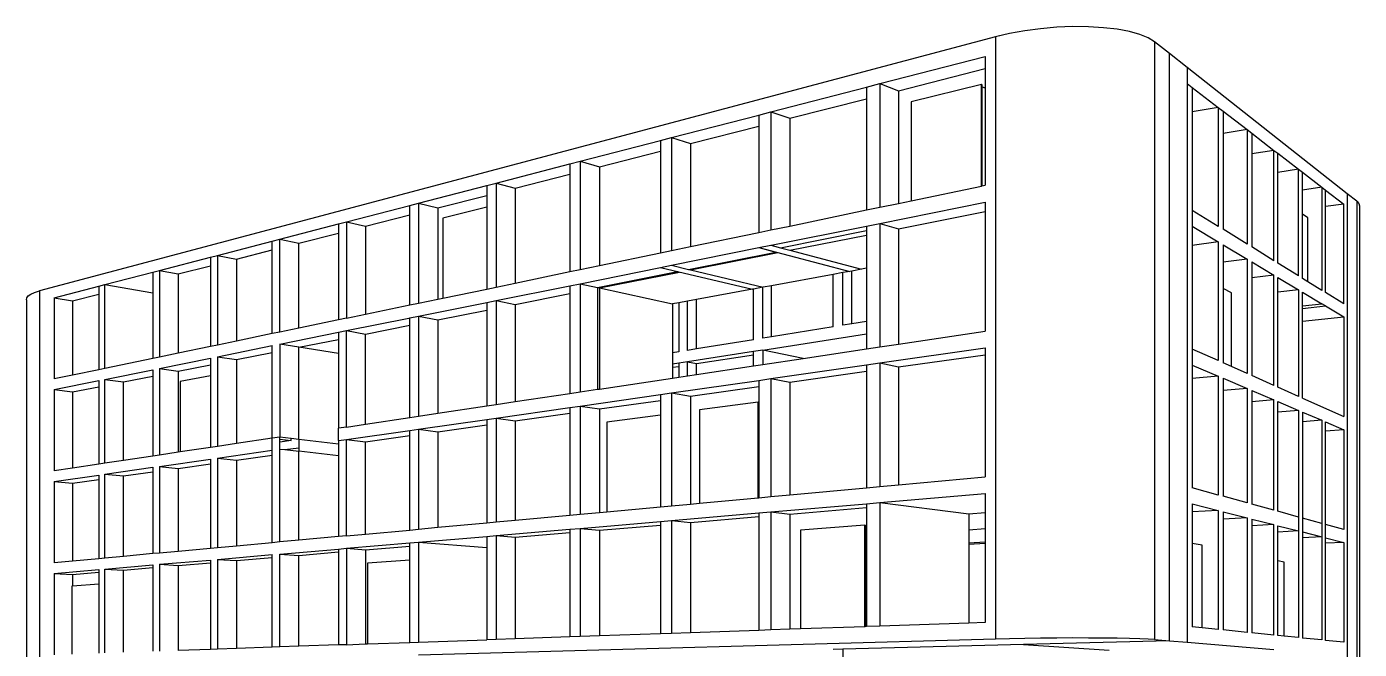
# Model space of a CAD drawing. Extents: x -10531 to 16009, y -6447 to 5372.
# Drawn here: x -4205 to 6276, y 474 to 5372 of the extents above; entities that cross this region are included whole.
import ezdxf

# ---------------------------------------------------------------- set-up
doc = ezdxf.new("R2010")
doc.units = 0
doc.layers.get('0').update_dxf_attribs({"linetype": 'CONTINUOUS'})

msp = doc.modelspace()

# ---------------------------------------------------------------- linework, layer by layer
for p, q in [((3769, 5356), (3644, 5340)), ((3896, 5367), (3769, 5356)), ((4023, 5372), (3896, 5367)), ((4146, 5371), (4023, 5372)), ((4263, 5364), (4146, 5371)), ((4371, 5352), (4263, 5364)), ((4467, 5334), (4371, 5352)), ((3414, 5292), (-4105, 3293)), ((3525, 5318), (3414, 5292)), ((3414, 5292), (3414, 555)), ((3449, 5300), (3447, 5301)), ((3644, 5340), (3525, 5318)), ((4549, 5311), (4467, 5334)), ((4616, 5284), (4549, 5311)), ((4666, 5253), (4616, 5284)), ((4782, 5161), (4666, 5253)), ((4666, 5253), (4666, 551)), ((2505, 4924), (3333, 5138)), ((3333, 5138), (3333, 5042)), ((4921, 5051), (4782, 5161)), ((4782, 541), (4782, 5161)), ((2651, 4868), (3333, 5042)), ((3333, 5042), (3333, 4894)), ((6180, 4058), (4921, 5051)), ((4921, 5051), (4921, 4925)), ((1648, 4702), (2401, 4897)), ((2401, 4897), (2505, 4924)), ((2401, 4897), (2401, 4805)), ((2505, 4924), (2505, 3952)), ((2505, 4924), (2651, 4868)), ((2651, 4868), (2651, 3982)), ((3305, 4918), (2750, 4782)), ((3305, 4118), (3305, 4918)), ((3308, 4916), (3305, 4918)), ((3308, 4916), (3308, 4900)), ((3308, 4900), (3308, 4119)), ((3326, 4892), (3308, 4900)), ((3333, 4894), (3326, 4892)), ((3333, 4890), (3326, 4892)), ((3333, 4894), (3333, 4890)), ((3333, 4890), (3333, 4124)), ((4921, 4925), (4962, 4893)), ((4921, 4925), (4921, 530)), ((4962, 4893), (5166, 4736)), ((4962, 4893), (4962, 4701)), ((1797, 4651), (2401, 4805)), ((2401, 4805), (2401, 3930)), ((2750, 4782), (2750, 4003)), ((5166, 4736), (4962, 4701)), ((5166, 4736), (5204, 4707)), ((5166, 4736), (5166, 3801)), ((866, 4499), (1553, 4677)), ((1553, 4677), (1648, 4702)), ((1553, 4677), (1553, 4589)), ((1648, 4702), (1648, 3773)), ((1648, 4702), (1797, 4651)), ((1797, 4651), (1797, 3804)), ((4962, 4701), (4962, 3927)), ((5204, 4707), (5394, 4562)), ((5204, 4707), (5204, 4531)), ((1016, 4452), (1553, 4589)), ((1553, 4589), (1553, 3754)), ((5394, 4562), (5204, 4531)), ((5204, 4531), (5204, 3778)), ((5394, 4562), (5429, 4534)), ((5394, 4562), (5394, 3661)), ((5429, 4534), (5604, 4399)), ((5429, 4534), (5429, 4372)), ((148, 4313), (779, 4476)), ((779, 4476), (866, 4499)), ((779, 4476), (779, 4392)), ((866, 4499), (866, 3611)), ((866, 4499), (1016, 4452)), ((1016, 4452), (1016, 3642)), ((68, 4292), (148, 4313)), ((148, 4313), (148, 3461)), ((148, 4313), (299, 4270)), ((299, 4270), (779, 4392)), ((779, 4392), (779, 3593)), ((5604, 4399), (5429, 4372)), ((5429, 4372), (5429, 3639)), ((5604, 4399), (5634, 4376)), ((5604, 3531), (5604, 4399)), ((5634, 4376), (5798, 4250)), ((5634, 4226), (5634, 4376)), ((-513, 4141), (68, 4292)), ((-362, 4102), (68, 4211)), ((68, 4292), (68, 4211)), ((68, 4211), (68, 3445)), ((299, 4270), (299, 3493)), ((5798, 4250), (5634, 4226)), ((5634, 3512), (5634, 4226)), ((5798, 4250), (5829, 4227)), ((5798, 3411), (5798, 4250)), ((5829, 4227), (5982, 4109)), ((5829, 4087), (5829, 4227)), ((-1124, 3983), (-587, 4122)), ((-587, 4122), (-513, 4141)), ((-587, 4122), (-587, 4045)), ((-513, 4141), (-513, 3324)), ((-513, 4141), (-362, 4102)), ((-362, 4102), (-362, 3355)), ((2750, 4003), (3305, 4118)), ((3305, 4118), (3308, 4119)), ((3308, 4119), (3333, 4124)), ((5982, 4109), (5829, 4087)), ((5982, 4109), (5982, 3298)), ((5982, 4109), (6010, 4087)), ((-1192, 3965), (-1124, 3983)), ((-1124, 3983), (-1124, 3197)), ((-1124, 3983), (-972, 3947)), ((-972, 3947), (-587, 4045)), ((-587, 4045), (-587, 3951)), ((2505, 3825), (3333, 3992)), ((2651, 3982), (2750, 4003)), ((3333, 3992), (3333, 3917)), ((5829, 3897), (5829, 4087)), ((6010, 4087), (6154, 3977)), ((6010, 3957), (6010, 4087)), ((6255, 3999), (6180, 4058)), ((6180, 4058), (6180, -3105)), ((6255, 3999), (6271, 3982)), ((6255, 3999), (6255, -3060)), ((-1689, 3836), (-1192, 3965)), ((-1539, 3803), (-1192, 3891)), ((-1192, 3891), (-1192, 3965)), ((-1192, 3183), (-1192, 3891)), ((-972, 3947), (-972, 3228)), ((-587, 3951), (-932, 3867)), ((-587, 3951), (-587, 3308)), ((1797, 3804), (2401, 3930)), ((2401, 3930), (2505, 3952)), ((2505, 3952), (2651, 3982)), ((2651, 3782), (3333, 3917)), ((3333, 3917), (3333, 2978)), ((5166, 3801), (4962, 3927)), ((4962, 3927), (4962, 3802)), ((5871, 3869), (5829, 3897)), ((5829, 3392), (5829, 3897)), ((6154, 3977), (6010, 3957)), ((6010, 3280), (6010, 3957)), ((6154, 3192), (6154, 3977)), ((6271, 3982), (6276, 3964)), ((6276, 3964), (6276, -4757)), ((-2215, 3700), (-1753, 3820)), ((-1753, 3820), (-1689, 3836)), ((-1753, 3820), (-1753, 3748)), ((-1689, 3836), (-1689, 3079)), ((-1689, 3836), (-1539, 3803)), ((-1539, 3803), (-1539, 3110)), ((-932, 3867), (-932, 3237)), ((1553, 3754), (1648, 3773)), ((1648, 3773), (1797, 3804)), ((1649, 3653), (2401, 3804)), ((2401, 3804), (2505, 3825)), ((2401, 3804), (2401, 3804)), ((2401, 3804), (2401, 3804)), ((2401, 3804), (2401, 3804)), ((2401, 3804), (2401, 3768)), ((2401, 3804), (2401, 3768)), ((2505, 3825), (2505, 2853)), ((2505, 3825), (2651, 3782)), ((2651, 3782), (2651, 2875)), ((4962, 3802), (5166, 3680)), ((4962, 3802), (4962, 3652)), ((5394, 3661), (5204, 3778)), ((5871, 3366), (5871, 3869)), ((-2704, 3573), (-2274, 3685)), ((-2274, 3685), (-2215, 3700)), ((-2274, 3616), (-2274, 3685)), ((-2215, 2970), (-2215, 3700)), ((-2215, 3700), (-2065, 3669)), ((-2065, 3669), (-1753, 3748)), ((-2065, 3001), (-2065, 3669)), ((-1753, 3748), (-1753, 3066)), ((1016, 3642), (1553, 3754)), ((1723, 3633), (2401, 3768)), ((1797, 3613), (2401, 3733)), ((2401, 3768), (2401, 3768)), ((2401, 3768), (2401, 3733)), ((2401, 3768), (2401, 3733)), ((2401, 3733), (2401, 3733)), ((2401, 3733), (2401, 3472)), ((2401, 3733), (2401, 3472)), ((5166, 3680), (4962, 3652)), ((5166, 3680), (5166, 2745)), ((-2759, 3559), (-2704, 3573)), ((-2704, 3573), (-2704, 2868)), ((-2704, 3573), (-2555, 3544)), ((-2555, 3544), (-2274, 3616)), ((-2274, 2958), (-2274, 3616)), ((299, 3493), (779, 3593)), ((779, 3593), (866, 3611)), ((866, 3611), (1016, 3642)), ((866, 3495), (1553, 3634)), ((1001, 3463), (1688, 3599)), ((1016, 3459), (1702, 3595)), ((1553, 3634), (1554, 3634)), ((1553, 3634), (1688, 3599)), ((1554, 3634), (1648, 3653)), ((1554, 3634), (2268, 3447)), ((1648, 3653), (1649, 3653)), ((1648, 3653), (1723, 3633)), ((1649, 3653), (1723, 3633)), ((1688, 3599), (1702, 3595)), ((1723, 3633), (1723, 3633)), ((1723, 3633), (1797, 3613)), ((1723, 3633), (1797, 3613)), ((1797, 3613), (2361, 3465)), ((1797, 3613), (1797, 3613)), ((4962, 3652), (4962, 2836)), ((5204, 3657), (5394, 3544)), ((5204, 3657), (5204, 3520)), ((5604, 3531), (5429, 3639)), ((-3161, 3455), (-2759, 3559)), ((-3013, 3428), (-2759, 3492)), ((-2759, 3559), (-2759, 3492)), ((-2759, 3492), (-2759, 2857)), ((-2555, 3544), (-2555, 2899)), ((68, 3445), (148, 3461)), ((148, 3461), (299, 3493)), ((148, 3350), (779, 3477)), ((779, 3478), (866, 3495)), ((779, 3478), (1502, 3307)), ((779, 3477), (779, 3478)), ((779, 3477), (914, 3445)), ((866, 3495), (866, 3495)), ((866, 3495), (1001, 3463)), ((866, 3495), (1001, 3463)), ((1001, 3463), (1001, 3463)), ((1001, 3463), (1016, 3459)), ((1001, 3463), (1016, 3459)), ((1016, 3459), (1016, 3459)), ((1016, 3459), (1588, 3322)), ((2361, 3465), (2284, 3450)), ((2401, 3472), (2361, 3465)), ((2401, 3472), (2401, 3472)), ((2401, 3472), (2401, 3053)), ((2401, 3472), (2401, 3053)), ((5394, 3544), (5204, 3520)), ((5204, 3520), (5204, 3313)), ((5394, 3544), (5394, 2643)), ((5429, 3523), (5604, 3418)), ((5429, 3523), (5429, 3396)), ((5798, 3411), (5634, 3512)), ((-3589, 3344), (-3212, 3442)), ((-3212, 3442), (-3161, 3455)), ((-3212, 3442), (-3212, 3278)), ((-3161, 3455), (-3161, 2773)), ((-3161, 3455), (-3013, 3428)), ((-3013, 3428), (-3013, 2804)), ((-513, 3324), (-362, 3355)), ((-362, 3355), (68, 3445)), ((284, 3321), (914, 3445)), ((299, 3317), (929, 3442)), ((914, 3445), (929, 3442)), ((2137, 3423), (1654, 3334)), ((2215, 3438), (2137, 3423)), ((2137, 3010), (2137, 3423)), ((2268, 3447), (2215, 3438)), ((2215, 3023), (2215, 3438)), ((2284, 3450), (2268, 3447)), ((2284, 3034), (2284, 3450)), ((5604, 3418), (5429, 3396)), ((5429, 3396), (5429, 2628)), ((5604, 2549), (5604, 3418)), ((5634, 3400), (5798, 3302)), ((5634, 3283), (5634, 3400)), ((5871, 3366), (5829, 3392)), ((5982, 3298), (5871, 3366)), ((-4204, 3239), (-4193, 3254)), ((-4193, 3254), (-4173, 3268)), ((-4173, 3268), (-4144, 3281)), ((-4144, 3281), (-4105, 3293)), ((-4105, 3293), (-4105, -3952)), ((-3990, 3240), (-3637, 3332)), ((-3845, 3216), (-3637, 3269)), ((-3637, 3332), (-3589, 3344)), ((-3637, 3332), (-3637, 3269)), ((-3637, 3269), (-3637, 2674)), ((-3589, 2684), (-3589, 3344)), ((-3589, 3344), (-3212, 3278)), ((-3212, 3278), (-3212, 2762)), ((-932, 3237), (-587, 3308)), ((-587, 3308), (-513, 3324)), ((-513, 3217), (68, 3334)), ((-362, 3187), (68, 3272)), ((68, 3334), (148, 3350)), ((68, 3334), (68, 3272)), ((68, 3272), (68, 2487)), ((148, 3350), (148, 2499)), ((148, 3350), (284, 3321)), ((148, 3350), (148, 3350)), ((148, 3350), (148, 2499)), ((284, 3321), (284, 2520)), ((284, 3321), (299, 3317)), ((299, 3317), (299, 2522)), ((299, 3317), (875, 3191)), ((1502, 3307), (1064, 3226)), ((1511, 3308), (1502, 3307)), ((1584, 3322), (1511, 3308)), ((1511, 2909), (1511, 3308)), ((1584, 2921), (1584, 3322)), ((1588, 3322), (1584, 3322)), ((1654, 3334), (1588, 3322)), ((1654, 2932), (1654, 3334)), ((5271, 3278), (5204, 3313)), ((5204, 3313), (5204, 2728)), ((5271, 2698), (5271, 3278)), ((5798, 3302), (5634, 3283)), ((5634, 2536), (5634, 3283)), ((5798, 3302), (5798, 2463)), ((5829, 3284), (5982, 3192)), ((5829, 3175), (5829, 3284)), ((6154, 3192), (6010, 3280)), ((-4205, 3224), (-4204, 3239)), ((-4204, 3222), (-4205, 3224)), ((-4205, 3224), (-4205, -3869)), ((-3990, 3240), (-3990, 2601)), ((-3990, 3240), (-3845, 3216)), ((-3845, 3216), (-3845, 2631)), ((-1539, 3110), (-1192, 3183)), ((-1192, 3183), (-1124, 3197)), ((-1124, 3197), (-972, 3228)), ((-1124, 3094), (-587, 3202)), ((-972, 3228), (-932, 3237)), ((-587, 3202), (-513, 3217)), ((-587, 3202), (-587, 3142)), ((-513, 3217), (-513, 2400)), ((-513, 3217), (-362, 3187)), ((-362, 3187), (-362, 2423)), ((925, 3201), (875, 3191)), ((875, 3191), (875, 2807)), ((993, 3213), (925, 3201)), ((925, 3201), (925, 2815)), ((1064, 3226), (993, 3213)), ((993, 2826), (993, 3213)), ((1064, 2837), (1064, 3226)), ((5829, 3175), (5982, 3192)), ((5829, 3155), (6010, 3175)), ((5829, 3155), (5829, 3175)), ((5829, 3055), (5829, 3155)), ((6010, 3175), (5982, 3192)), ((6010, 3175), (6154, 3090)), ((-1753, 3066), (-2065, 3001)), ((-1689, 3079), (-1753, 3066)), ((-1689, 3079), (-1539, 3110)), ((-1689, 2981), (-1199, 3079)), ((-1199, 3079), (-1197, 3080)), ((-1199, 3079), (-1197, 3079)), ((-1197, 3079), (-1197, 3080)), ((-1197, 3080), (-1196, 3080)), ((-1197, 3079), (-1196, 3079)), ((-1196, 3080), (-1192, 3081)), ((-1196, 3079), (-1196, 3080)), ((-1196, 3079), (-1192, 3078)), ((-1192, 3081), (-1124, 3094)), ((-1192, 3078), (-1192, 3081)), ((-1192, 3023), (-1192, 3078)), ((-1124, 3094), (-1124, 2308)), ((-1124, 3094), (-972, 3066)), ((-972, 3066), (-587, 3142)), ((-972, 3066), (-972, 2331)), ((-587, 3142), (-587, 2389)), ((2401, 3053), (2284, 3034)), ((2401, 3053), (2401, 2955)), ((2401, 3053), (2401, 3053)), ((2401, 3053), (2401, 2955)), ((5829, 3055), (6154, 3090)), ((5829, 2449), (5829, 3055)), ((6154, 3090), (6154, 2305)), ((-2274, 2958), (-2555, 2899)), ((-2215, 2970), (-2274, 2958)), ((-2065, 3001), (-2215, 2970)), ((-2215, 2875), (-1753, 2968)), ((-1753, 2968), (-1689, 2981)), ((-1753, 2968), (-1753, 2912)), ((-1689, 2223), (-1689, 2981)), ((-1689, 2981), (-1539, 2954)), ((-1539, 2954), (-1192, 3023)), ((-1539, 2246), (-1539, 2954)), ((-1192, 2298), (-1192, 3023)), ((1584, 2828), (2401, 2955)), ((2137, 3010), (1654, 2932)), ((2284, 3034), (2215, 3023)), ((2401, 2955), (2401, 2838)), ((2401, 2955), (2401, 2955)), ((2401, 2955), (2401, 2838)), ((2651, 2875), (3333, 2978)), ((-2759, 2857), (-3013, 2804)), ((-2704, 2868), (-2759, 2857)), ((-2555, 2899), (-2704, 2868)), ((-2704, 2776), (-2274, 2863)), ((-2274, 2809), (-2274, 2863)), ((-2215, 2875), (-2215, 2144)), ((-2065, 2850), (-2215, 2875)), ((-2065, 2850), (-1753, 2912)), ((-1753, 2800), (-2065, 2850)), ((-2065, 2126), (-2065, 2850)), ((-1753, 2912), (-1753, 2800)), ((1064, 2837), (993, 2826)), ((1511, 2909), (1064, 2837)), ((1654, 2932), (1584, 2921)), ((1902, 2763), (2401, 2838)), ((2401, 2838), (2505, 2853)), ((2401, 2838), (2401, 2838)), ((2505, 2853), (2651, 2875)), ((2505, 2727), (3333, 2845)), ((3333, 2845), (3333, 2792)), ((5166, 2745), (4962, 2836)), ((4962, 2836), (4962, 2710)), ((-3212, 2762), (-3589, 2684)), ((-3161, 2773), (-3212, 2762)), ((-3013, 2804), (-3161, 2773)), ((-3161, 2684), (-2759, 2765)), ((-2759, 2765), (-2759, 2713)), ((-2704, 2776), (-2704, 2071)), ((-2704, 2776), (-2555, 2753)), ((-2555, 2753), (-2274, 2809)), ((-2555, 2753), (-2555, 2093)), ((-2274, 2135), (-2274, 2809)), ((-1753, 2800), (-1753, 2214)), ((925, 2815), (875, 2807)), ((875, 2807), (875, 2717)), ((993, 2735), (925, 2724)), ((1511, 2816), (993, 2735)), ((993, 2626), (993, 2735)), ((993, 2735), (1064, 2722)), ((1064, 2722), (1511, 2791)), ((1584, 2828), (1511, 2816)), ((1511, 2791), (1511, 2816)), ((1511, 2704), (1511, 2791)), ((1902, 2763), (1584, 2828)), ((1584, 2828), (1584, 2715)), ((1584, 2715), (1902, 2763)), ((2401, 2712), (2505, 2727)), ((2505, 2727), (2505, 1755)), ((2505, 2727), (2651, 2696)), ((2651, 2696), (3333, 2792)), ((3333, 2792), (3333, 1831)), ((5271, 2698), (5204, 2728)), ((-3845, 2631), (-3990, 2601)), ((-3637, 2674), (-3845, 2631)), ((-3589, 2684), (-3637, 2674)), ((-3589, 2598), (-3212, 2674)), ((-3443, 2578), (-3212, 2624)), ((-3212, 2674), (-3212, 2624)), ((-3212, 2624), (-3212, 1994)), ((-3161, 2684), (-3161, 2002)), ((-3161, 2684), (-3013, 2663)), ((-3013, 2663), (-2759, 2713)), ((-3013, 2663), (-3013, 2024)), ((-2759, 2626), (-2998, 2581)), ((-2759, 2713), (-2759, 2626)), ((-2759, 2626), (-2759, 2063)), ((925, 2724), (875, 2717)), ((875, 2717), (875, 2693)), ((875, 2693), (925, 2700)), ((875, 2693), (875, 2608)), ((925, 2724), (925, 2700)), ((925, 2700), (925, 2616)), ((925, 2616), (993, 2626)), ((993, 2626), (1064, 2637)), ((1064, 2637), (1064, 2722)), ((1064, 2637), (1511, 2704)), ((1511, 2704), (1584, 2715)), ((1648, 2604), (2401, 2712)), ((1797, 2576), (2401, 2661)), ((2401, 2712), (2401, 2661)), ((2401, 2661), (2401, 1745)), ((2651, 2696), (2651, 1768)), ((4962, 2710), (5166, 2623)), ((4962, 2710), (4962, 2604)), ((5166, 2623), (4962, 2604)), ((5166, 2623), (5166, 1688)), ((5394, 2643), (5271, 2698)), ((5604, 2549), (5429, 2628)), ((-3990, 2517), (-3637, 2588)), ((-3990, 2517), (-3990, 1878)), ((-3990, 2517), (-3845, 2499)), ((-3845, 2499), (-3637, 2540)), ((-3637, 2588), (-3637, 2540)), ((-3637, 2540), (-3637, 1931)), ((-3589, 1938), (-3589, 2598)), ((-3589, 2598), (-3443, 2578)), ((-3443, 1960), (-3443, 2578)), ((-2998, 2581), (-2998, 2027)), ((148, 2499), (284, 2520)), ((284, 2520), (299, 2522)), ((299, 2522), (875, 2608)), ((866, 2491), (1553, 2590)), ((875, 2608), (925, 2616)), ((1016, 2466), (1553, 2541)), ((1553, 2590), (1648, 2604)), ((1553, 2590), (1553, 2541)), ((1553, 2541), (1553, 2408)), ((1648, 2604), (1648, 1676)), ((1648, 2604), (1797, 2576)), ((1797, 2576), (1797, 1689)), ((4962, 2604), (4962, 1744)), ((5204, 2607), (5394, 2526)), ((5204, 2607), (5204, 2509)), ((5394, 2526), (5204, 2509)), ((5394, 2526), (5394, 1626)), ((5798, 2463), (5634, 2536)), ((-3845, 2499), (-3845, 1899)), ((-513, 2400), (-362, 2423)), ((-362, 2423), (68, 2487)), ((68, 2487), (148, 2499)), ((148, 2499), (148, 2499)), ((148, 2388), (779, 2479)), ((299, 2365), (779, 2432)), ((779, 2479), (866, 2491)), ((779, 2479), (779, 2432)), ((779, 2432), (779, 2315)), ((866, 2491), (866, 1603)), ((866, 2491), (1016, 2466)), ((1016, 2466), (1016, 1617)), ((1549, 2418), (1086, 2357)), ((1549, 1666), (1549, 2418)), ((1552, 2418), (1549, 2418)), ((1552, 2418), (1552, 2408)), ((5204, 2509), (5204, 1678)), ((5429, 2511), (5604, 2436)), ((5429, 2511), (5429, 2421)), ((5604, 2436), (5429, 2421)), ((5429, 2421), (5429, 1616)), ((5604, 1568), (5604, 2436)), ((5634, 2424), (5798, 2354)), ((5634, 2340), (5634, 2424)), ((5829, 2449), (6154, 2305)), ((-1192, 2298), (-1124, 2308)), ((-1124, 2308), (-972, 2331)), ((-972, 2331), (-587, 2389)), ((-587, 2389), (-513, 2400)), ((-513, 2293), (68, 2377)), ((-362, 2272), (68, 2332)), ((68, 2377), (148, 2388)), ((68, 2377), (68, 2332)), ((68, 2332), (68, 1530)), ((148, 2388), (148, 1537)), ((148, 2388), (299, 2365)), ((299, 2365), (299, 1551)), ((779, 2315), (358, 2260)), ((779, 2315), (779, 1595)), ((1086, 2357), (1086, 1624)), ((1553, 2408), (1552, 2408)), ((1552, 2408), (1552, 1667)), ((1553, 2408), (1553, 1667)), ((5798, 2354), (5634, 2340)), ((5634, 1560), (5634, 2340)), ((5798, 2354), (5798, 1515)), ((5829, 2341), (5982, 2276)), ((5829, 2341), (5829, 2263)), ((-1689, 2223), (-1753, 2214)), ((-1753, 2116), (-1753, 2214)), ((-1689, 2223), (-1539, 2246)), ((-1539, 2246), (-1192, 2298)), ((-1192, 2196), (-1124, 2206)), ((-1124, 2206), (-587, 2283)), ((-1124, 2206), (-1124, 1420)), ((-1124, 2206), (-972, 2186)), ((-972, 2186), (-587, 2240)), ((-587, 2283), (-513, 2293)), ((-587, 2283), (-587, 2240)), ((-587, 2240), (-587, 1469)), ((-513, 2293), (-513, 1476)), ((-513, 2293), (-362, 2272)), ((-362, 2272), (-362, 1490)), ((358, 2260), (358, 1556)), ((5982, 2276), (5829, 2263)), ((5829, 2263), (5829, 1506)), ((5982, 2276), (5982, 1464)), ((6010, 2263), (6154, 2202)), ((6010, 2191), (6010, 2263)), ((6154, 2202), (6010, 2191)), ((6154, 2202), (6154, 1417)), ((-2274, 2135), (-2555, 2093)), ((-2215, 2144), (-2274, 2135)), ((-2274, 2041), (-2274, 2135)), ((-2124, 2133), (-2215, 2144)), ((-2215, 2128), (-2215, 2144)), ((-2215, 2128), (-2124, 2117)), ((-2215, 2104), (-2215, 2128)), ((-2124, 2117), (-2215, 2104)), ((-2215, 2049), (-2215, 2104)), ((-2124, 2117), (-2124, 2133)), ((-2065, 2126), (-2124, 2133)), ((-1753, 2088), (-2065, 2126)), ((-2065, 2126), (-2065, 2060)), ((-1753, 2116), (-1689, 2125)), ((-1753, 2116), (-1753, 2088)), ((-1689, 2125), (-1192, 2196)), ((-1689, 1367), (-1689, 2125)), ((-1689, 2125), (-1539, 2106)), ((-1539, 2106), (-1192, 2155)), ((-1539, 1381), (-1539, 2106)), ((-1192, 2155), (-1192, 2196)), ((-1192, 1413), (-1192, 2155)), ((-972, 2186), (-972, 1434)), ((6010, 1457), (6010, 2191)), ((-3212, 1994), (-3443, 1960)), ((-3161, 2002), (-3212, 1994)), ((-3013, 2024), (-3161, 2002)), ((-2998, 2027), (-3013, 2024)), ((-2759, 2063), (-2998, 2027)), ((-2704, 2071), (-2759, 2063)), ((-2555, 2093), (-2704, 2071)), ((-2704, 1979), (-2274, 2041)), ((-2555, 1963), (-2274, 2002)), ((-2274, 2002), (-2274, 2041)), ((-2274, 1313), (-2274, 2002)), ((-2215, 1319), (-2215, 2049)), ((-2215, 2049), (-2175, 2045)), ((-2175, 2045), (-2065, 2060)), ((-2175, 2045), (-2065, 2032)), ((-2065, 2060), (-2065, 2032)), ((-2065, 1333), (-2065, 2032)), ((-1753, 1996), (-2065, 2032)), ((-1753, 2088), (-1753, 1996)), ((-1753, 1996), (-1753, 1361)), ((-3845, 1899), (-3990, 1878)), ((-3637, 1931), (-3845, 1899)), ((-3589, 1938), (-3637, 1931)), ((-3443, 1960), (-3589, 1938)), ((-3589, 1852), (-3212, 1906)), ((-3212, 1906), (-3212, 1870)), ((-3161, 1913), (-2759, 1971)), ((-3161, 1913), (-3161, 1231)), ((-3161, 1913), (-3013, 1898)), ((-3013, 1898), (-2759, 1934)), ((-3013, 1898), (-3013, 1245)), ((-2759, 1971), (-2759, 1934)), ((-2759, 1934), (-2759, 1268)), ((-2704, 1979), (-2704, 1274)), ((-2704, 1979), (-2555, 1963)), ((-2555, 1963), (-2555, 1287)), ((-3990, 1794), (-3637, 1845)), ((-3990, 1794), (-3990, 1155)), ((-3990, 1794), (-3845, 1781)), ((-3845, 1781), (-3637, 1810)), ((-3637, 1845), (-3637, 1810)), ((-3637, 1810), (-3637, 1187)), ((-3589, 1192), (-3589, 1852)), ((-3589, 1852), (-3443, 1838)), ((-3443, 1838), (-3212, 1870)), ((-3443, 1205), (-3443, 1838)), ((-3212, 1870), (-3212, 1227)), ((2651, 1768), (3333, 1831)), ((-3845, 1781), (-3845, 1168)), ((1648, 1676), (1797, 1689)), ((1797, 1689), (2401, 1745)), ((2401, 1745), (2505, 1755)), ((2505, 1755), (2651, 1768)), ((2505, 1628), (3333, 1699)), ((3333, 1699), (3333, 1551)), ((5166, 1688), (4962, 1744)), ((5394, 1626), (5204, 1678)), ((358, 1556), (779, 1595)), ((779, 1595), (866, 1603)), ((866, 1603), (1016, 1617)), ((1016, 1617), (1086, 1624)), ((1086, 1624), (1549, 1666)), ((1549, 1666), (1552, 1667)), ((1552, 1667), (1553, 1667)), ((1553, 1667), (1648, 1676)), ((1648, 1555), (2401, 1619)), ((1797, 1538), (2401, 1589)), ((2401, 1619), (2505, 1628)), ((2401, 1619), (2401, 1589)), ((2401, 1589), (2401, 1443)), ((2505, 1628), (2505, 656)), ((2505, 1628), (3204, 1541)), ((4962, 1618), (5166, 1566)), ((4962, 1618), (4962, 1555)), ((5604, 1568), (5429, 1616)), ((-972, 1434), (-587, 1469)), ((-587, 1469), (-513, 1476)), ((-513, 1476), (-362, 1490)), ((-362, 1490), (68, 1530)), ((68, 1530), (148, 1537)), ((148, 1537), (299, 1551)), ((148, 1426), (779, 1480)), ((299, 1551), (358, 1556)), ((779, 1480), (866, 1488)), ((779, 1480), (779, 1452)), ((866, 1488), (1553, 1547)), ((866, 1488), (866, 600)), ((866, 1488), (1016, 1472)), ((1016, 1472), (1553, 1518)), ((1016, 1472), (1016, 605)), ((1553, 1547), (1648, 1555)), ((1553, 1547), (1553, 1518)), ((1553, 1518), (1553, 623)), ((1648, 1555), (1648, 627)), ((1648, 1555), (1797, 1538)), ((1797, 1538), (1797, 632)), ((3204, 1541), (3333, 1551)), ((3204, 1541), (3204, 1413)), ((3333, 1551), (3333, 1423)), ((5166, 1566), (4962, 1555)), ((4962, 1555), (4962, 1308)), ((5166, 1566), (5166, 631)), ((5204, 1557), (5394, 1508)), ((5204, 1557), (5204, 1498)), ((5394, 1508), (5204, 1498)), ((5204, 1498), (5204, 627)), ((5394, 1508), (5394, 608)), ((5429, 1499), (5604, 1455)), ((5429, 1499), (5429, 1446)), ((5798, 1515), (5634, 1560)), ((5798, 1515), (5798, 1406)), ((5982, 1464), (5829, 1506)), ((5829, 1506), (5829, 1398)), ((-1689, 1367), (-1753, 1361)), ((-1689, 1367), (-1539, 1381)), ((-1539, 1381), (-1192, 1413)), ((-1192, 1413), (-1124, 1420)), ((-1124, 1420), (-972, 1434)), ((-1124, 1317), (-587, 1363)), ((-587, 1363), (-513, 1369)), ((-587, 1363), (-587, 1275)), ((-513, 1369), (68, 1419)), ((-513, 1369), (-513, 552)), ((-513, 1369), (-362, 1357)), ((-362, 1357), (68, 1393)), ((68, 1419), (148, 1426)), ((68, 1419), (68, 1393)), ((68, 1393), (68, 572)), ((148, 1426), (148, 575)), ((148, 1426), (299, 1412)), ((299, 1412), (779, 1452)), ((299, 1412), (299, 580)), ((779, 1452), (779, 597)), ((2386, 1451), (1880, 1413)), ((1880, 1413), (1880, 635)), ((2386, 652), (2386, 1451)), ((2389, 1451), (2386, 1451)), ((2389, 1451), (2389, 1442)), ((2401, 1443), (2389, 1442)), ((2401, 1440), (2389, 1442)), ((2389, 1442), (2389, 1442)), ((2389, 1442), (2389, 653)), ((2401, 1443), (2401, 1440)), ((2401, 1440), (2401, 653)), ((3333, 1423), (3204, 1413)), ((3204, 1413), (3204, 1311)), ((3333, 1423), (3333, 1320)), ((5604, 1455), (5429, 1446)), ((5429, 1446), (5429, 604)), ((5604, 586), (5604, 1455)), ((5634, 1447), (5798, 1406)), ((5634, 1397), (5634, 1447)), ((5798, 1406), (5634, 1397)), ((5634, 1170), (5634, 1397)), ((5798, 1406), (5798, 567)), ((5829, 1398), (5982, 1359)), ((5829, 1398), (5829, 1352)), ((5982, 1464), (5982, 1359)), ((6154, 1417), (6010, 1457)), ((6010, 1352), (6010, 1457)), ((-2759, 1268), (-3013, 1245)), ((-2704, 1274), (-2759, 1268)), ((-2555, 1287), (-2704, 1274)), ((-2274, 1313), (-2555, 1287)), ((-2215, 1319), (-2274, 1313)), ((-2065, 1333), (-2215, 1319)), ((-2215, 1224), (-1753, 1263)), ((-1753, 1361), (-2065, 1333)), ((-1753, 1263), (-1689, 1269)), ((-1753, 1263), (-1753, 1240)), ((-1689, 1269), (-1192, 1311)), ((-1689, 1269), (-1689, 511)), ((-1689, 1269), (-1539, 1258)), ((-1539, 1258), (-1192, 1287)), ((-1192, 1311), (-1124, 1317)), ((-1192, 1287), (-1192, 1311)), ((-1192, 1176), (-1192, 1287)), ((-1124, 1317), (-1124, 531)), ((-1124, 1317), (-587, 1275)), ((-587, 1275), (-587, 549)), ((-362, 1357), (-362, 557)), ((3204, 1311), (3333, 1320)), ((3204, 1311), (3204, 1301)), ((3204, 1301), (3333, 1310)), ((3204, 1301), (3204, 680)), ((3333, 1320), (3333, 1310)), ((3333, 1310), (3333, 685)), ((5040, 1293), (4962, 1308)), ((4962, 1308), (4962, 652)), ((5040, 644), (5040, 1293)), ((5982, 1359), (5829, 1352)), ((5829, 1352), (5829, 563)), ((5982, 1359), (5982, 548)), ((6010, 1352), (6154, 1315)), ((6010, 1309), (6010, 1352)), ((6154, 1315), (6010, 1309)), ((6010, 545), (6010, 1309)), ((6154, 1315), (6154, 530)), ((-3845, 1168), (-3990, 1155)), ((-3637, 1187), (-3845, 1168)), ((-3589, 1192), (-3637, 1187)), ((-3443, 1205), (-3589, 1192)), ((-3212, 1227), (-3443, 1205)), ((-3161, 1231), (-3212, 1227)), ((-3013, 1245), (-3161, 1231)), ((-3161, 1143), (-2759, 1177)), ((-3013, 1133), (-2759, 1155)), ((-2759, 1177), (-2759, 1155)), ((-2759, 1155), (-2759, 474)), ((-2704, 1182), (-2274, 1219)), ((-2704, 1182), (-2704, 476)), ((-2704, 1182), (-2555, 1172)), ((-2555, 1172), (-2274, 1196)), ((-2555, 1172), (-2555, 481)), ((-2274, 1196), (-2274, 1219)), ((-2274, 491), (-2274, 1196)), ((-2215, 493), (-2215, 1224)), ((-2215, 1224), (-2065, 1213)), ((-2065, 1213), (-1753, 1240)), ((-2065, 498), (-2065, 1213)), ((-1753, 1240), (-1753, 509)), ((-1539, 1258), (-1539, 517)), ((-1192, 1176), (-1524, 1151)), ((-1192, 529), (-1192, 1176)), ((5684, 1160), (5634, 1170)), ((5634, 583), (5634, 1170)), ((5684, 578), (5684, 1160)), ((-3990, 1071), (-3637, 1102)), ((-3990, 1071), (-3990, 432)), ((-3990, 1071), (-3845, 1064)), ((-3845, 1064), (-3637, 1081)), ((-3845, 1064), (-3845, 972)), ((-3637, 1102), (-3637, 1081)), ((-3637, 1081), (-3637, 988)), ((-3589, 1106), (-3212, 1138)), ((-3589, 446), (-3589, 1106)), ((-3589, 1106), (-3443, 1097)), ((-3443, 1097), (-3212, 1117)), ((-3443, 451), (-3443, 1097)), ((-3212, 1138), (-3212, 1117)), ((-3212, 1117), (-3212, 459)), ((-3161, 1143), (-3161, 461)), ((-3161, 1143), (-3013, 1133)), ((-3013, 1133), (-3013, 466)), ((-1524, 1151), (-1524, 517)), ((-3850, 972), (-3850, 437)), ((-3845, 972), (-3850, 972)), ((-3637, 988), (-3845, 972)), ((-3637, 988), (-3637, 444)), ((1797, 632), (1648, 627)), ((1880, 635), (1797, 632)), ((2386, 652), (1880, 635)), ((2389, 652), (2386, 652)), ((2401, 653), (2389, 653)), ((2389, 653), (2389, 652)), ((2401, 653), (2389, 652)), ((2505, 656), (2401, 653)), ((2401, 653), (2401, 653)), ((3204, 680), (2505, 656)), ((3333, 685), (3204, 680)), ((5040, 644), (4962, 652)), ((5166, 631), (5040, 644)), ((-1524, 517), (-1192, 529)), ((-1192, 529), (-1124, 531)), ((3414, 555), (-1124, 429)), ((-1124, 531), (-587, 549)), ((-513, 552), (-587, 549)), ((-362, 557), (-513, 552)), ((68, 572), (-362, 557)), ((148, 575), (68, 572)), ((299, 580), (148, 575)), ((779, 597), (299, 580)), ((866, 600), (779, 597)), ((1016, 605), (866, 600)), ((1553, 623), (1016, 605)), ((1648, 627), (1553, 623)), ((3525, 558), (3414, 555)), ((3644, 560), (3525, 558)), ((4782, 541), (3635, 512)), ((3769, 562), (3644, 560)), ((3896, 563), (3769, 562)), ((4023, 564), (3896, 563)), ((4146, 563), (4023, 564)), ((4263, 563), (4146, 563)), ((4371, 561), (4263, 563)), ((4467, 559), (4371, 561)), ((4549, 557), (4467, 559)), ((4616, 554), (4549, 557)), ((4666, 551), (4616, 554)), ((4666, 551), (4782, 541)), ((4782, 541), (4921, 530)), ((4921, 530), (5604, 473)), ((5394, 608), (5204, 627)), ((5604, 586), (5429, 604)), ((5684, 578), (5634, 583)), ((5798, 567), (5684, 578)), ((5982, 548), (5829, 563)), ((6154, 530), (6010, 545)), ((-2759, 474), (-3013, 466)), ((-2704, 476), (-2759, 474)), ((-2555, 481), (-2704, 476)), ((-2274, 491), (-2555, 481)), ((-2215, 493), (-2274, 491)), ((-2065, 498), (-2215, 493)), ((-1753, 509), (-2065, 498)), ((-1689, 511), (-1753, 509)), ((-1689, 511), (-1539, 517)), ((-1539, 517), (-1524, 517)), ((2215, 476), (2137, 474)), ((3635, 512), (2215, 476)), ((2215, 476), (2215, 405)), ((3635, 512), (4308, 467))]:
    msp.add_line(p, q)

doc.saveas('drawing.dxf')
